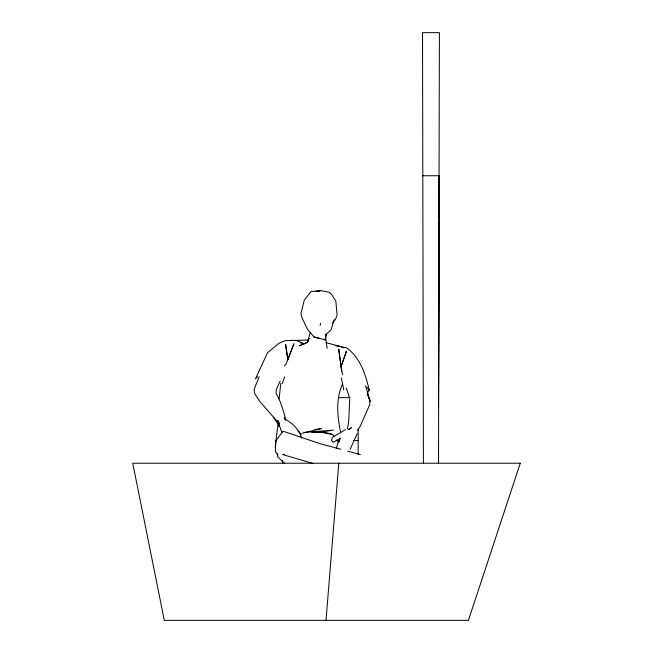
<?xml version="1.0" encoding="UTF-8"?>
<svg xmlns="http://www.w3.org/2000/svg" width="653" height="653" viewBox="0 0 653 653"><rect width="100%" height="100%" fill="white"/><g stroke="black" fill="none" stroke-linecap="round" stroke-linejoin="round"><path stroke-width="0.98" d="M438.53 463.222L439.265 175.739L439.118 218.559M438.49 400.011L439.102 223.653M438.49 407.154L439.396 32.65L422.532 32.65L423.397 463.222M279.166 426.507L279.362 423.005L279.166 426.507L280.21 427.47L281.786 432.196M332.483 323.039L335.569 319.113L337.095 315.015L335.813 301.106L331.659 294.56L329.659 292.438L320.696 290.569L310.991 291.548L304.241 300.29L300.976 313.342L302.045 317.84L307.245 328.916L314.134 337.046L325.218 339.862L325.978 334.156L325.716 338.197L327.161 348.286M326.01 620.35L338.793 463.222M325.218 339.862L325.978 334.156M275.191 447.093L278.072 423.528M279.092 398.803L280.839 383.335M347.559 428.907L348.767 420.491L349.722 398.926M320.15 325.374L320.517 323.398M336.328 448.431L337.789 443.265L340.18 438.016L339.029 441.771L339.299 439.836L337.96 439.632L333.071 442.195L331.446 440.44L332.467 437.281L345.355 429.715M310.216 332.614L307.498 342.343L299.335 345.764L307.498 342.343L308.608 340.744M334.14 319.668L331.12 329.822L325.937 334.573M284.659 376.903L282.235 383.499M342.482 383.964C335.691 399.293 337.258 416.369 340.646 432.302M340.98 367.108L346.474 351.085L341.135 366.464L342.458 374.789M259.143 376.716L254.384 388.821L254.058 390.821L254.85 393.832L259.967 401.619L278.57 422.94L279.492 426.442M300.494 435.453L301.237 433.87L298.005 431.07M280.113 381.254L276.292 389.4L276.121 393.604C280.961 401.619 283.378 410.843 285.794 419.814M350.13 449.403L357.199 433.584M357.746 430.417L360.464 425.723L369.761 404.542L369.794 399.669L365.549 385.792M367.533 392.739L369.247 390.216C365.558 374.3 360.521 358.162 346.857 348L335.707 345.396L338.393 346.58M257.494 376.781L255.429 378.92L267.51 352.759L278.847 343.307L285.165 340.646L307.114 340.107L309.473 338.793M284.43 365.86L285.9 364.464L293.932 343.796L287.826 359.697L285.606 344.441L287.924 359.844M348.359 429.592L351.42 427.699L349.257 429.176M315.905 291.613L320.696 290.569L316.942 291.475M302.315 433.208L321.651 428.499L314.754 429.658M284.528 454.251L282.725 454.594L312.958 463.442M304.176 432.433L333.463 430.115L320.19 432.204L310.02 431.535M312.207 432.359L322.86 431.821L332.516 434.408L334.36 436.833M422.532 175.739L439.396 175.739M338.997 397.653L350.09 397.653M353.118 440.522L358.162 440.522M290.446 340.319L296.772 340.646L304.241 343.796L300.298 342.809M309.416 431.486L320.19 432.204L332.516 434.408M314.134 337.046L319.57 338.434M325.986 342.637L340.523 346.514L343.119 347.91M340.858 449.305L320.329 443.779L283.059 431.217L275.86 440.767L275.329 451.639L278.129 455.117M347.698 451.141L360.399 454.561M284.724 463.483L277.484 456.618L277.386 453.59M336.817 440.065L338.662 442.489M366.978 387.156L369.247 390.216M273.281 417.177L278.864 425.111L277.86 420.475L278.57 422.94M285.483 420.075L284.3 417.749L285.132 419.34C292.797 423.103 299.123 429.764 301.588 437.975M346.212 387.988L349.298 396.828M343.764 389.849L341.388 377.94M341.135 366.464L338.703 349.167L341.715 371.133M358.162 428.858L358.162 454.48M282.512 460.463L282.512 463.459M520.261 463.222L468.421 620.35L164.295 620.35L132.739 463.222L520.261 463.222M368.129 395.424L367.231 393.408L370.169 401.668L368.129 395.424"/></g></svg>
